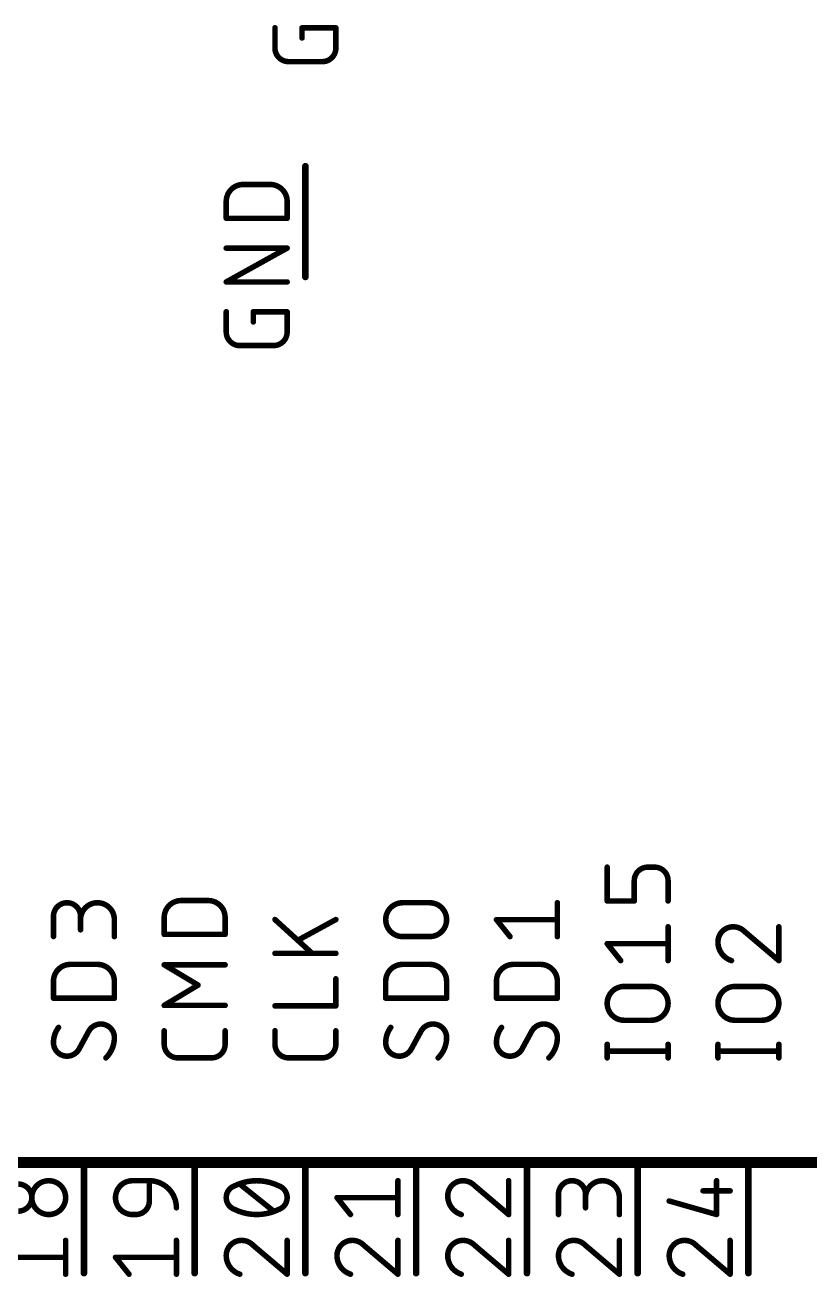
# Model space of a CAD drawing. Extents: x -165 to 95, y -26 to 154.
# Drawn here: x 54.53 to 72.53, y 38.01 to 66.74 of the extents above; entities that cross this region are included whole.
import ezdxf

# ---------------------------------------------------------------- set-up
doc = ezdxf.new("R2010")
doc.units = 0
doc.layers.add('94', color=14, linetype='CONTINUOUS')
doc.layers.add('95', color=250, linetype='CONTINUOUS')

msp = doc.modelspace()

# ---------------------------------------------------------------- linework, layer by layer
at = {"layer": '94'}
for points, const_width in [([(60.96, 60.96), (60.96, 63.5)], 0.1524), ([(81.28, 40.64), (38.1, 40.64)], 0.254), ([(55.88, 38.1), (55.88, 40.64)], 0.1524), ([(58.42, 38.1), (58.42, 40.64)], 0.1524), ([(60.96, 38.1), (60.96, 40.64)], 0.1524), ([(63.5, 38.1), (63.5, 40.64)], 0.1524), ([(66.04, 38.1), (66.04, 40.64)], 0.1524), ([(68.58, 38.1), (68.58, 40.64)], 0.1524), ([(71.12, 38.1), (71.12, 40.64)], 0.1524)]:
    msp.add_lwpolyline(points, dxfattribs=dict(at, const_width=const_width))
at = {"layer": '94', "const_width": 0.0762}
for points in [[(60.9981, 63.5, 1), (60.9219, 63.5)], [(60.9219, 60.96, 1), (60.9981, 60.96)], [(55.9181, 40.64, 1), (55.8419, 40.64)], [(58.4581, 40.64, 1), (58.3819, 40.64)], [(60.9981, 40.64, 1), (60.9219, 40.64)], [(63.5381, 40.64, 1), (63.4619, 40.64)], [(66.0781, 40.64, 1), (66.0019, 40.64)], [(68.6181, 40.64, 1), (68.5419, 40.64)], [(71.1581, 40.64, 1), (71.0819, 40.64)], [(55.8419, 38.1, 1), (55.9181, 38.1)], [(58.3819, 38.1, 1), (58.4581, 38.1)], [(60.9219, 38.1, 1), (60.9981, 38.1)], [(63.4619, 38.1, 1), (63.5381, 38.1)], [(66.0019, 38.1, 1), (66.0781, 38.1)], [(68.5419, 38.1, 1), (68.6181, 38.1)], [(71.0819, 38.1, 1), (71.1581, 38.1)]]:
    msp.add_lwpolyline(points, format="xyb", dxfattribs=at)
at = {"layer": '95', "const_width": 0.127}
for points in [[(60.2615, 66.2107), (60.2615, 66.6764)], [(60.8824, 66.4436), (60.8824, 66.6764)], [(60.8824, 66.6764), (61.6585, 66.6764)], [(61.6585, 66.6764), (61.6585, 66.2107)], [(61.3481, 65.9003), (60.5719, 65.9003)], [(59.532, 63.0809), (60.1528, 63.0809)], [(59.1439, 62.3048), (59.1439, 62.6928)], [(60.5409, 62.6928), (60.5409, 62.3048)], [(60.5409, 62.3048), (59.1439, 62.3048)], [(59.1439, 60.8447), (60.5409, 61.6208)], [(60.5409, 61.6208), (59.1439, 61.6208)], [(60.5409, 60.8447), (59.1439, 60.8447)], [(59.1439, 59.695), (59.1439, 60.1607)], [(59.7648, 59.9278), (59.7648, 60.1607)], [(59.7648, 60.1607), (60.5409, 60.1607)], [(60.5409, 60.1607), (60.5409, 59.695)], [(60.2305, 59.3846), (59.4543, 59.3846)], [(67.8815, 46.6403), (67.8815, 47.4164)], [(68.9681, 47.4164), (68.8128, 47.4164)], [(68.5024, 47.1059), (68.5024, 46.6403)], [(69.2785, 46.6403), (69.2785, 47.1059)], [(58.1096, 46.6494), (58.7304, 46.6494)], [(63.1896, 46.5997), (63.8104, 46.5997)], [(66.7385, 45.8236), (66.7385, 46.5997)], [(68.5024, 46.6403), (67.8815, 46.6403)], [(55.1815, 45.8236), (55.1815, 46.2893)], [(55.8024, 46.2893), (55.8024, 45.9789)], [(56.5785, 45.8236), (56.5785, 46.2117)], [(57.7215, 45.8733), (57.7215, 46.2613)], [(59.1185, 46.2613), (59.1185, 45.8733)], [(60.2615, 46.2136), (61.1152, 45.4375)], [(61.6585, 46.2136), (60.8048, 45.7479)], [(65.6519, 45.8236), (65.3415, 46.2117)], [(65.3415, 46.2117), (66.7385, 46.2117)], [(69.2785, 45.2714), (69.2785, 46.0475)], [(71.0424, 45.9311), (71.8185, 45.2714)], [(71.8185, 45.2714), (71.8185, 46.0475)], [(59.1185, 45.8733), (57.7215, 45.8733)], [(63.8104, 45.8236), (63.1896, 45.8236)], [(68.1919, 45.2714), (67.8815, 45.6595)], [(67.8815, 45.6595), (69.2785, 45.6595)], [(61.6585, 45.4375), (60.2615, 45.4375)], [(55.5696, 45.1853), (56.1904, 45.1853)], [(58.4976, 44.71), (57.7215, 45.1756)], [(57.7215, 45.1756), (59.1185, 45.1756)], [(63.1896, 45.1853), (63.8104, 45.1853)], [(65.7296, 45.1853), (66.3504, 45.1853)], [(55.1815, 44.4092), (55.1815, 44.7972)], [(56.5785, 44.7972), (56.5785, 44.4092)], [(61.6585, 44.2334), (61.6585, 44.8543)], [(62.8015, 44.4092), (62.8015, 44.7972)], [(64.1985, 44.7972), (64.1985, 44.4092)], [(65.3415, 44.4092), (65.3415, 44.7972)], [(66.7385, 44.7972), (66.7385, 44.4092)], [(57.7215, 44.2443), (58.4976, 44.71)], [(68.2696, 44.6787), (68.8904, 44.6787)], [(70.8096, 44.6787), (71.4304, 44.6787)], [(56.5785, 44.4092), (55.1815, 44.4092)], [(59.1185, 44.2443), (57.7215, 44.2443)], [(60.2615, 44.2334), (61.6585, 44.2334)], [(64.1985, 44.4092), (62.8015, 44.4092)], [(66.7385, 44.4092), (65.3415, 44.4092)], [(68.8904, 43.9026), (68.2696, 43.9026)], [(71.4304, 43.9026), (70.8096, 43.9026)], [(55.9964, 43.6612), (55.7636, 43.2343)], [(57.7215, 43.3507), (57.7215, 43.6612)], [(59.1185, 43.6612), (59.1185, 43.3507)], [(60.2615, 43.3507), (60.2615, 43.6612)], [(61.6585, 43.6612), (61.6585, 43.3507)], [(63.6164, 43.6612), (63.3836, 43.2343)], [(66.1564, 43.6612), (65.9236, 43.2343)], [(67.8815, 43.0403), (67.8815, 43.3507)], [(69.2785, 43.0403), (69.2785, 43.3507)], [(70.4215, 43.0403), (70.4215, 43.3507)], [(71.8185, 43.0403), (71.8185, 43.3507)], [(58.8081, 43.0403), (58.0319, 43.0403)], [(61.3481, 43.0403), (60.5719, 43.0403)], [(67.8815, 43.1955), (69.2785, 43.1955)], [(70.4215, 43.1955), (71.8185, 43.1955)], [(56.992, 40.2209), (57.38, 40.2209)], [(57.38, 40.2209), (57.38, 39.7552)], [(63.0809, 39.4448), (63.0809, 40.2209)], [(65.6209, 39.4448), (65.6209, 40.2209)], [(70.3905, 39.4448), (70.3905, 40.2209)], [(60.2305, 39.5224), (59.4543, 40.1433)], [(64.8448, 40.1045), (65.6209, 39.4448)], [(66.7639, 39.4448), (66.7639, 39.9105)], [(67.3848, 39.9105), (67.3848, 39.6)], [(70.08, 39.9881), (70.7009, 39.9881)], [(61.9943, 39.4448), (61.6839, 39.8328)], [(61.6839, 39.8328), (63.0809, 39.8328)], [(68.1609, 39.4448), (68.1609, 39.8328)], [(69.3039, 39.7552), (70.3905, 39.4448)], [(57.0696, 39.4448), (56.992, 39.4448)], [(55.4609, 38.0759), (55.4609, 38.852)], [(58.0009, 38.0759), (58.0009, 38.852)], [(59.7648, 38.7356), (60.5409, 38.0759)], [(60.5409, 38.0759), (60.5409, 38.852)], [(62.3048, 38.7356), (63.0809, 38.0759)], [(63.0809, 38.0759), (63.0809, 38.852)], [(64.8448, 38.7356), (65.6209, 38.0759)], [(65.6209, 38.0759), (65.6209, 38.852)], [(67.3848, 38.7356), (68.1609, 38.0759)], [(68.1609, 38.0759), (68.1609, 38.852)], [(69.9248, 38.7356), (70.7009, 38.0759)], [(70.7009, 38.0759), (70.7009, 38.852)], [(54.0639, 38.464), (55.4609, 38.464)], [(56.9143, 38.0759), (56.6039, 38.464)], [(56.6039, 38.464), (58.0009, 38.464)]]:
    msp.add_lwpolyline(points, dxfattribs=at)
at = {"layer": '95'}
for points, const_width in [([(60.2933, 66.6764, 1), (60.2298, 66.6764)], 0.0635), ([(60.9141, 66.6764, 1), (60.8506, 66.6764)], 0.0635), ([(60.8824, 66.7082, 1), (60.8824, 66.6447)], 0.0635), ([(61.6903, 66.6764, 1), (61.6268, 66.6764)], 0.0635), ([(61.6585, 66.6447, 1), (61.6585, 66.7082)], 0.0635), ([(60.8506, 66.4436, 1), (60.9141, 66.4436)], 0.0635), ([(60.2932, 66.2107, 1), (60.2297, 66.2107)], 0.0635), ([(60.2615, 66.2107, 0.4142), (60.5719, 65.9003)], 0.127), ([(60.2298, 66.2107, 1), (60.2933, 66.2107)], 0.0635), ([(61.3481, 65.9003, 0.4142), (61.6585, 66.2107)], 0.127), ([(61.6903, 66.2107, 1), (61.6268, 66.2107)], 0.0635), ([(61.6268, 66.2107, 1), (61.6903, 66.2107)], 0.0635), ([(60.5719, 65.9321, 1), (60.5719, 65.8685)], 0.0635), ([(60.5719, 65.8685, 1), (60.5719, 65.9321)], 0.0635), ([(61.3481, 65.9321, 1), (61.3481, 65.8685)], 0.0635), ([(61.3481, 65.8685, 1), (61.3481, 65.9321)], 0.0635), ([(59.532, 63.0809, 0.4142), (59.1439, 62.6928)], 0.127), ([(59.532, 63.1127, 1), (59.532, 63.0491)], 0.0635), ([(59.532, 63.0491, 1), (59.532, 63.1127)], 0.0635), ([(60.1528, 63.1127, 1), (60.1528, 63.0491)], 0.0635), ([(60.5409, 62.6928, 0.4142), (60.1528, 63.0809)], 0.127), ([(60.1528, 63.0491, 1), (60.1528, 63.1127)], 0.0635), ([(59.1757, 62.6928, 1), (59.1121, 62.6928)], 0.0635), ([(59.1121, 62.6928, 1), (59.1757, 62.6928)], 0.0635), ([(60.5727, 62.6928, 1), (60.5091, 62.6928)], 0.0635), ([(60.5092, 62.6928, 1), (60.5726, 62.6928)], 0.0635), ([(59.1439, 62.3365, 1), (59.1439, 62.273)], 0.0635), ([(60.5409, 62.273, 1), (60.5409, 62.3365)], 0.0635), ([(59.1121, 62.3048, 1), (59.1757, 62.3048)], 0.0635), ([(60.5091, 62.3048, 1), (60.5727, 62.3048)], 0.0635), ([(59.1439, 61.6525, 1), (59.1439, 61.589)], 0.0635), ([(60.5563, 61.593, 1), (60.5255, 61.6485)], 0.0635), ([(60.5409, 61.589, 1), (60.5409, 61.6525)], 0.0635), ([(59.1439, 60.8764, 1), (59.1439, 60.8129)], 0.0635), ([(59.1285, 60.8724, 1), (59.1593, 60.8169)], 0.0635), ([(60.5409, 60.8129, 1), (60.5409, 60.8764)], 0.0635), ([(59.1757, 60.1607, 1), (59.1121, 60.1607)], 0.0635), ([(59.7965, 60.1607, 1), (59.733, 60.1607)], 0.0635), ([(59.7648, 60.1924, 1), (59.7648, 60.1289)], 0.0635), ([(60.5727, 60.1607, 1), (60.5091, 60.1607)], 0.0635), ([(60.5409, 60.1289, 1), (60.5409, 60.1924)], 0.0635), ([(59.1756, 59.695, 1), (59.1121, 59.695)], 0.0635), ([(59.1439, 59.695, 0.4142), (59.4543, 59.3846)], 0.127), ([(59.733, 59.9278, 1), (59.7965, 59.9278)], 0.0635), ([(60.2305, 59.3846, 0.4142), (60.5409, 59.695)], 0.127), ([(60.5727, 59.695, 1), (60.5091, 59.695)], 0.0635), ([(59.1121, 59.695, 1), (59.1757, 59.695)], 0.0635), ([(60.5091, 59.695, 1), (60.5727, 59.695)], 0.0635), ([(59.4543, 59.4163, 1), (59.4543, 59.3528)], 0.0635), ([(59.4543, 59.3528, 1), (59.4543, 59.4163)], 0.0635), ([(60.2305, 59.4163, 1), (60.2305, 59.3528)], 0.0635), ([(60.2305, 59.3528, 1), (60.2305, 59.4163)], 0.0635), ([(67.9133, 47.4164, 1), (67.8498, 47.4164)], 0.0635), ([(68.8128, 47.4164, 0.4142), (68.5024, 47.1059)], 0.127), ([(68.8128, 47.4481, 1), (68.8128, 47.3846)], 0.0635), ([(68.8128, 47.3846, 1), (68.8128, 47.4481)], 0.0635), ([(69.2785, 47.1059, 0.4142), (68.9681, 47.4164)], 0.127), ([(68.9681, 47.4481, 1), (68.9681, 47.3846)], 0.0635), ([(68.9681, 47.3846, 1), (68.9681, 47.4481)], 0.0635), ([(68.5341, 47.1059, 1), (68.4706, 47.1059)], 0.0635), ([(68.4706, 47.1059, 1), (68.5341, 47.1059)], 0.0635), ([(69.3103, 47.1059, 1), (69.2468, 47.1059)], 0.0635), ([(69.2468, 47.1059, 1), (69.3103, 47.1059)], 0.0635), ([(55.8024, 46.2893, 1), (55.1815, 46.2893)], 0.127), ([(56.5785, 46.2117, 1), (55.8024, 46.2117)], 0.127), ([(58.1096, 46.6494, 0.4142), (57.7215, 46.2613)], 0.127), ([(58.1096, 46.6811, 1), (58.1096, 46.6176)], 0.0635), ([(58.1096, 46.6176, 1), (58.1096, 46.6811)], 0.0635), ([(59.1185, 46.2613, 0.4142), (58.7304, 46.6494)], 0.127), ([(58.7304, 46.6811, 1), (58.7304, 46.6176)], 0.0635), ([(58.7304, 46.6176, 1), (58.7304, 46.6811)], 0.0635), ([(63.1896, 46.5997, 1), (63.1896, 45.8236)], 0.127), ([(63.1896, 46.6315, 1), (63.1896, 46.568)], 0.0635), ([(63.1896, 46.568, 1), (63.1896, 46.6315)], 0.0635), ([(63.8104, 46.6315, 1), (63.8104, 46.568)], 0.0635), ([(63.8104, 45.8236, 1), (63.8104, 46.5997)], 0.127), ([(63.8104, 46.568, 1), (63.8104, 46.6315)], 0.0635), ([(66.7703, 46.5997, 1), (66.7067, 46.5997)], 0.0635), ([(67.8815, 46.672, 1), (67.8815, 46.6085)], 0.0635), ([(67.8498, 46.6403, 1), (67.9133, 46.6403)], 0.0635), ([(68.4706, 46.6403, 1), (68.5341, 46.6403)], 0.0635), ([(68.5024, 46.6085, 1), (68.5024, 46.672)], 0.0635), ([(69.2468, 46.6403, 1), (69.3103, 46.6403)], 0.0635), ([(55.2133, 46.2893, 1), (55.1497, 46.2893)], 0.0635), ([(55.1497, 46.2893, 1), (55.2133, 46.2893)], 0.0635), ([(55.8341, 46.2893, 1), (55.7706, 46.2893)], 0.0635), ([(55.7706, 46.2893, 1), (55.8341, 46.2893)], 0.0635), ([(56.6103, 46.2117, 1), (56.5468, 46.2117)], 0.0635), ([(57.7533, 46.2613, 1), (57.6898, 46.2613)], 0.0635), ([(57.6898, 46.2613, 1), (57.7533, 46.2613)], 0.0635), ([(59.1503, 46.2613, 1), (59.0868, 46.2613)], 0.0635), ([(59.0868, 46.2613, 1), (59.1502, 46.2613)], 0.0635), ([(60.2829, 46.2371, 1), (60.2401, 46.1901)], 0.0635), ([(61.6737, 46.1857, 1), (61.6433, 46.2415)], 0.0635), ([(65.3663, 46.2315, 1), (65.3167, 46.1919)], 0.0635), ([(65.3415, 46.2434, 1), (65.3415, 46.1799)], 0.0635), ([(66.7385, 46.1799, 1), (66.7385, 46.2434)], 0.0635), ([(55.7706, 46.2117, 1), (55.8341, 46.2117)], 0.0635), ([(55.7706, 45.9789, 1), (55.8341, 45.9789)], 0.0635), ([(56.5468, 46.2117, 1), (56.6103, 46.2117)], 0.0635), ([(69.3103, 46.0475, 1), (69.2468, 46.0475)], 0.0635), ([(70.7708, 46.0475, 0.4142), (70.4215, 45.6983)], 0.127), ([(70.7707, 46.0793, 1), (70.7708, 46.0158)], 0.0635), ([(71.0424, 45.9311, 0.2053), (70.7708, 46.0475)], 0.127), ([(70.7708, 46.0158, 1), (70.7708, 46.0793)], 0.0635), ([(71.063, 45.9553, 1), (71.0218, 45.9069)], 0.0635), ([(71.0194, 45.9092, 1), (71.0654, 45.953)], 0.0635), ([(71.8503, 46.0475, 1), (71.7867, 46.0475)], 0.0635), ([(55.1497, 45.8236, 1), (55.2133, 45.8236)], 0.0635), ([(56.5468, 45.8236, 1), (56.6103, 45.8236)], 0.0635), ([(57.7215, 45.905, 1), (57.7215, 45.8415)], 0.0635), ([(57.6898, 45.8733, 1), (57.7533, 45.8733)], 0.0635), ([(59.0868, 45.8733, 1), (59.1503, 45.8733)], 0.0635), ([(59.1185, 45.8415, 1), (59.1185, 45.905)], 0.0635), ([(60.7896, 45.7758, 1), (60.82, 45.72)], 0.0635), ([(63.1896, 45.8554, 1), (63.1896, 45.7919)], 0.0635), ([(63.1896, 45.7919, 1), (63.1896, 45.8554)], 0.0635), ([(63.8104, 45.8554, 1), (63.8104, 45.7919)], 0.0635), ([(63.8104, 45.7919, 1), (63.8104, 45.8554)], 0.0635), ([(65.6272, 45.8038, 1), (65.6767, 45.8435)], 0.0635), ([(66.7067, 45.8236, 1), (66.7703, 45.8236)], 0.0635), ([(67.9063, 45.6793, 1), (67.8567, 45.6396)], 0.0635), ([(67.8815, 45.6912, 1), (67.8815, 45.6277)], 0.0635), ([(69.2785, 45.6277, 1), (69.2785, 45.6912)], 0.0635), ([(70.4215, 45.6983, 0.3252), (70.7319, 45.2714)], 0.127), ([(70.4532, 45.6983, 1), (70.3898, 45.6983)], 0.0635), ([(70.3898, 45.6983, 1), (70.4533, 45.6983)], 0.0635), ([(60.2615, 45.4692, 1), (60.2615, 45.4057)], 0.0635), ([(61.0939, 45.414, 1), (61.1366, 45.461)], 0.0635), ([(61.6585, 45.4057, 1), (61.6585, 45.4692)], 0.0635), ([(55.5696, 45.1853, 0.4142), (55.1815, 44.7972)], 0.127), ([(55.5696, 45.217, 1), (55.5696, 45.1535)], 0.0635), ([(55.5696, 45.1535, 1), (55.5696, 45.217)], 0.0635), ([(56.5785, 44.7972, 0.4142), (56.1904, 45.1853)], 0.127), ([(56.1904, 45.217, 1), (56.1904, 45.1535)], 0.0635), ([(56.1904, 45.1535, 1), (56.1904, 45.217)], 0.0635), ([(57.7215, 45.2074, 1), (57.7215, 45.1439)], 0.0635), ([(57.7378, 45.2028, 1), (57.7052, 45.1484)], 0.0635), ([(59.1185, 45.1439, 1), (59.1185, 45.2074)], 0.0635), ([(63.1896, 45.1853, 0.4142), (62.8015, 44.7972)], 0.127), ([(63.1896, 45.217, 1), (63.1896, 45.1535)], 0.0635), ([(63.1896, 45.1535, 1), (63.1896, 45.217)], 0.0635), ([(64.1985, 44.7972, 0.4142), (63.8104, 45.1853)], 0.127), ([(63.8104, 45.217, 1), (63.8104, 45.1535)], 0.0635), ([(63.8104, 45.1535, 1), (63.8104, 45.217)], 0.0635), ([(65.7296, 45.1853, 0.4142), (65.3415, 44.7972)], 0.127), ([(65.7296, 45.217, 1), (65.7296, 45.1535)], 0.0635), ([(65.7296, 45.1535, 1), (65.7296, 45.217)], 0.0635), ([(66.7385, 44.7972, 0.4142), (66.3504, 45.1853)], 0.127), ([(66.3504, 45.217, 1), (66.3504, 45.1535)], 0.0635), ([(66.3504, 45.1535, 1), (66.3504, 45.217)], 0.0635), ([(68.1672, 45.2516, 1), (68.2167, 45.2912)], 0.0635), ([(69.2468, 45.2714, 1), (69.3103, 45.2714)], 0.0635), ([(70.7222, 45.2412, 1), (70.7417, 45.3016)], 0.0635), ([(71.7867, 45.2714, 1), (71.8503, 45.2714)], 0.0635), ([(71.7979, 45.2472, 1), (71.8391, 45.2956)], 0.0635), ([(55.2133, 44.7972, 1), (55.1497, 44.7972)], 0.0635), ([(55.1497, 44.7972, 1), (55.2133, 44.7972)], 0.0635), ([(56.6103, 44.7972, 1), (56.5468, 44.7972)], 0.0635), ([(56.5468, 44.7972, 1), (56.6102, 44.7972)], 0.0635), ([(61.6903, 44.8543, 1), (61.6268, 44.8543)], 0.0635), ([(62.8333, 44.7972, 1), (62.7698, 44.7972)], 0.0635), ([(62.7698, 44.7972, 1), (62.8333, 44.7972)], 0.0635), ([(64.2303, 44.7972, 1), (64.1668, 44.7972)], 0.0635), ([(64.1668, 44.7972, 1), (64.2302, 44.7972)], 0.0635), ([(65.3732, 44.7972, 1), (65.3097, 44.7972)], 0.0635), ([(65.3097, 44.7972, 1), (65.3732, 44.7972)], 0.0635), ([(66.7703, 44.7972, 1), (66.7067, 44.7972)], 0.0635), ([(66.7068, 44.7972, 1), (66.7702, 44.7972)], 0.0635), ([(58.5139, 44.6827, 1), (58.4813, 44.7372)], 0.0635), ([(58.4813, 44.6827, 1), (58.5139, 44.7372)], 0.0635), ([(68.2696, 44.6787, 1), (68.2696, 43.9026)], 0.127), ([(68.2696, 44.7104, 1), (68.2696, 44.6469)], 0.0635), ([(68.2696, 44.6469, 1), (68.2696, 44.7104)], 0.0635), ([(68.8904, 43.9025, 1), (68.8904, 44.6787)], 0.127), ([(68.8904, 44.7104, 1), (68.8904, 44.6469)], 0.0635), ([(68.8904, 44.6469, 1), (68.8904, 44.7104)], 0.0635), ([(70.8096, 44.6787, 1), (70.8096, 43.9026)], 0.127), ([(70.8096, 44.7104, 1), (70.8096, 44.6469)], 0.0635), ([(70.8096, 44.6469, 1), (70.8096, 44.7104)], 0.0635), ([(71.4304, 43.9025, 1), (71.4304, 44.6787)], 0.127), ([(71.4304, 44.7104, 1), (71.4304, 44.6469)], 0.0635), ([(71.4304, 44.6469, 1), (71.4304, 44.7104)], 0.0635), ([(55.1815, 44.4409, 1), (55.1815, 44.3774)], 0.0635), ([(55.1497, 44.4092, 1), (55.2133, 44.4092)], 0.0635), ([(56.5468, 44.4092, 1), (56.6103, 44.4092)], 0.0635), ([(56.5785, 44.3774, 1), (56.5785, 44.4409)], 0.0635), ([(57.7215, 44.276, 1), (57.7215, 44.2125)], 0.0635), ([(57.7052, 44.2715, 1), (57.7378, 44.2171)], 0.0635), ([(59.1185, 44.2125, 1), (59.1185, 44.276)], 0.0635), ([(60.2615, 44.2651, 1), (60.2615, 44.2016)], 0.0635), ([(61.6268, 44.2334, 1), (61.6903, 44.2334)], 0.0635), ([(61.6585, 44.2016, 1), (61.6585, 44.2651)], 0.0635), ([(62.8015, 44.4409, 1), (62.8015, 44.3774)], 0.0635), ([(62.7698, 44.4092, 1), (62.8333, 44.4092)], 0.0635), ([(64.1668, 44.4092, 1), (64.2303, 44.4092)], 0.0635), ([(64.1985, 44.3774, 1), (64.1985, 44.4409)], 0.0635), ([(65.3415, 44.4409, 1), (65.3415, 44.3774)], 0.0635), ([(65.3097, 44.4092, 1), (65.3732, 44.4092)], 0.0635), ([(66.7067, 44.4092, 1), (66.7703, 44.4092)], 0.0635), ([(66.7385, 44.3774, 1), (66.7385, 44.4409)], 0.0635), ([(68.2696, 43.9343, 1), (68.2696, 43.8708)], 0.0635), ([(68.2696, 43.8708, 1), (68.2696, 43.9343)], 0.0635), ([(68.8904, 43.9343, 1), (68.8904, 43.8708)], 0.0635), ([(68.8904, 43.8708, 1), (68.8904, 43.9343)], 0.0635), ([(70.8096, 43.9343, 1), (70.8096, 43.8708)], 0.0635), ([(70.8096, 43.8708, 1), (70.8096, 43.9343)], 0.0635), ([(71.4304, 43.9343, 1), (71.4304, 43.8708)], 0.0635), ([(71.4304, 43.8708, 1), (71.4304, 43.9343)], 0.0635), ([(55.2979, 43.7388, 0.1623), (55.1815, 43.3895)], 0.127), ([(55.3233, 43.7197, 1), (55.2725, 43.7579)], 0.0635), ([(56.2681, 43.8164, 0.2656), (55.9964, 43.6612)], 0.127), ([(55.9691, 43.6773, 1), (56.0238, 43.6451)], 0.0635), ([(56.0243, 43.646, 1), (55.9685, 43.6764)], 0.0635), ([(56.2681, 43.8482, 1), (56.2681, 43.7847)], 0.0635), ([(56.5785, 43.506, 0.4142), (56.2681, 43.8164)], 0.127), ([(56.2681, 43.7847, 1), (56.2681, 43.8482)], 0.0635), ([(57.7533, 43.6612, 1), (57.6898, 43.6612)], 0.0635), ([(59.1503, 43.6612, 1), (59.0868, 43.6612)], 0.0635), ([(60.2933, 43.6612, 1), (60.2298, 43.6612)], 0.0635), ([(61.6903, 43.6612, 1), (61.6268, 43.6612)], 0.0635), ([(62.9179, 43.7388, 0.1623), (62.8015, 43.3895)], 0.127), ([(62.9433, 43.7197, 1), (62.8925, 43.7579)], 0.0635), ([(63.8881, 43.8164, 0.2656), (63.6164, 43.6612)], 0.127), ([(63.5891, 43.6773, 1), (63.6438, 43.6451)], 0.0635), ([(63.6443, 43.646, 1), (63.5885, 43.6764)], 0.0635), ([(63.8881, 43.8482, 1), (63.8881, 43.7847)], 0.0635), ([(64.1985, 43.506, 0.4142), (63.8881, 43.8164)], 0.127), ([(63.8881, 43.7847, 1), (63.8881, 43.8482)], 0.0635), ([(65.4579, 43.7388, 0.1623), (65.3415, 43.3895)], 0.127), ([(65.4833, 43.7197, 1), (65.4325, 43.7579)], 0.0635), ([(66.4281, 43.8164, 0.2656), (66.1564, 43.6612)], 0.127), ([(66.1291, 43.6773, 1), (66.1838, 43.6451)], 0.0635), ([(66.1843, 43.646, 1), (66.1285, 43.6764)], 0.0635), ([(66.4281, 43.8482, 1), (66.4281, 43.7847)], 0.0635), ([(66.7385, 43.506, 0.4142), (66.4281, 43.8164)], 0.127), ([(66.4281, 43.7847, 1), (66.4281, 43.8482)], 0.0635), ([(55.1815, 43.3895, 0.4142), (55.4919, 43.0791)], 0.127), ([(55.2133, 43.3895, 1), (55.1497, 43.3895)], 0.0635), ([(55.1497, 43.3895, 1), (55.2133, 43.3896)], 0.0635), ([(56.3845, 43.0403, 0.2), (56.5785, 43.506)], 0.127), ([(56.6102, 43.506, 1), (56.5468, 43.506)], 0.0635), ([(56.5468, 43.506, 1), (56.6103, 43.506)], 0.0635), ([(57.7532, 43.3507, 1), (57.6897, 43.3507)], 0.0635), ([(57.7215, 43.3507, 0.4142), (58.0319, 43.0403)], 0.127), ([(57.6898, 43.3507, 1), (57.7533, 43.3507)], 0.0635), ([(58.8081, 43.0403, 0.4142), (59.1185, 43.3507)], 0.127), ([(59.1503, 43.3507, 1), (59.0868, 43.3507)], 0.0635), ([(59.0868, 43.3507, 1), (59.1503, 43.3507)], 0.0635), ([(60.2932, 43.3507, 1), (60.2297, 43.3507)], 0.0635), ([(60.2615, 43.3507, 0.4142), (60.5719, 43.0403)], 0.127), ([(60.2298, 43.3507, 1), (60.2933, 43.3507)], 0.0635), ([(61.3481, 43.0403, 0.4142), (61.6585, 43.3507)], 0.127), ([(61.6903, 43.3507, 1), (61.6268, 43.3507)], 0.0635), ([(61.6268, 43.3507, 1), (61.6903, 43.3507)], 0.0635), ([(62.8015, 43.3895, 0.4142), (63.1119, 43.0791)], 0.127), ([(62.8333, 43.3895, 1), (62.7698, 43.3895)], 0.0635), ([(62.7698, 43.3895, 1), (62.8333, 43.3896)], 0.0635), ([(64.0045, 43.0403, 0.2), (64.1985, 43.506)], 0.127), ([(64.2302, 43.506, 1), (64.1668, 43.506)], 0.0635), ([(64.1668, 43.506, 1), (64.2303, 43.506)], 0.0635), ([(65.3415, 43.3895, 0.4142), (65.6519, 43.0791)], 0.127), ([(65.3732, 43.3895, 1), (65.3097, 43.3895)], 0.0635), ([(65.3097, 43.3895, 1), (65.3732, 43.3896)], 0.0635), ([(66.5445, 43.0403, 0.2), (66.7385, 43.506)], 0.127), ([(66.7067, 43.506, 1), (66.7703, 43.506)], 0.0635), ([(66.7702, 43.506, 1), (66.7068, 43.506)], 0.0635), ([(67.9133, 43.3507, 1), (67.8498, 43.3507)], 0.0635), ([(69.3103, 43.3507, 1), (69.2468, 43.3507)], 0.0635), ([(70.4533, 43.3507, 1), (70.3898, 43.3507)], 0.0635), ([(71.8503, 43.3507, 1), (71.7867, 43.3507)], 0.0635), ([(55.4919, 43.0791, 0.2656), (55.7636, 43.2343)], 0.127), ([(55.4919, 43.1109, 1), (55.4919, 43.0474)], 0.0635), ([(55.4919, 43.0474, 1), (55.4919, 43.1109)], 0.0635), ([(55.7357, 43.2495, 1), (55.7915, 43.2191)], 0.0635), ([(55.7909, 43.2182, 1), (55.7362, 43.2504)], 0.0635), ([(56.3621, 43.0628, 1), (56.4068, 43.0178)], 0.0635), ([(58.0319, 43.0721, 1), (58.0319, 43.0085)], 0.0635), ([(58.0319, 43.0085, 1), (58.0319, 43.0721)], 0.0635), ([(58.8081, 43.0721, 1), (58.8081, 43.0085)], 0.0635), ([(58.8081, 43.0085, 1), (58.8081, 43.0721)], 0.0635), ([(60.5719, 43.0721, 1), (60.5719, 43.0085)], 0.0635), ([(60.5719, 43.0085, 1), (60.5719, 43.0721)], 0.0635), ([(61.3481, 43.0721, 1), (61.3481, 43.0085)], 0.0635), ([(61.3481, 43.0085, 1), (61.3481, 43.0721)], 0.0635), ([(63.1119, 43.0791, 0.2656), (63.3836, 43.2343)], 0.127), ([(63.1119, 43.1109, 1), (63.1119, 43.0474)], 0.0635), ([(63.1119, 43.0474, 1), (63.1119, 43.1109)], 0.0635), ([(63.3557, 43.2495, 1), (63.4115, 43.2191)], 0.0635), ([(63.4109, 43.2182, 1), (63.3562, 43.2504)], 0.0635), ([(63.9821, 43.0628, 1), (64.0268, 43.0178)], 0.0635), ([(65.6519, 43.0791, 0.2656), (65.9236, 43.2343)], 0.127), ([(65.6519, 43.1109, 1), (65.6519, 43.0474)], 0.0635), ([(65.6519, 43.0474, 1), (65.6519, 43.1109)], 0.0635), ([(65.8957, 43.2495, 1), (65.9515, 43.2191)], 0.0635), ([(65.9509, 43.2182, 1), (65.8962, 43.2504)], 0.0635), ([(66.5221, 43.0628, 1), (66.5668, 43.0178)], 0.0635), ([(67.8815, 43.2273, 1), (67.8815, 43.1638)], 0.0635), ([(69.2785, 43.1638, 1), (69.2785, 43.2273)], 0.0635), ([(70.4215, 43.2273, 1), (70.4215, 43.1638)], 0.0635), ([(71.8185, 43.1638, 1), (71.8185, 43.2273)], 0.0635), ([(67.8498, 43.0403, 1), (67.9133, 43.0403)], 0.0635), ([(69.2468, 43.0403, 1), (69.3103, 43.0403)], 0.0635), ([(70.3898, 43.0403, 1), (70.4533, 43.0403)], 0.0635), ([(71.7867, 43.0403, 1), (71.8503, 43.0403)], 0.0635), ([(55.0728, 40.2209, 1), (55.0728, 39.4448)], 0.127), ([(55.0728, 39.4448, 1), (55.0728, 40.2209)], 0.127), ([(55.0728, 40.2527, 1), (55.0728, 40.1891)], 0.0635), ([(55.0728, 40.1891, 1), (55.0728, 40.2526)], 0.0635), ([(56.992, 40.2209, 1), (56.992, 39.4448)], 0.127), ([(56.992, 40.2527, 1), (56.992, 40.1891)], 0.0635), ([(56.992, 40.1891, 1), (56.992, 40.2526)], 0.0635), ([(57.4118, 40.2209, 1), (57.3483, 40.2209)], 0.0635), ([(58.0009, 39.6, 0.4142), (57.38, 40.2209)], 0.127), ([(57.38, 40.2527, 1), (57.38, 40.1891)], 0.0635), ([(57.38, 40.1891, 1), (57.38, 40.2527)], 0.0635), ([(59.8424, 40.2209, 0.1139), (59.3379, 40.1045)], 0.127), ([(59.8424, 40.2527, 1), (59.8424, 40.1891)], 0.0635), ([(60.3469, 40.1045, 0.1139), (59.8424, 40.2209)], 0.127), ([(59.8424, 40.1892, 1), (59.8424, 40.2526)], 0.0635), ([(63.1127, 40.2209, 1), (63.0491, 40.2209)], 0.0635), ([(64.5731, 40.2209, 0.4142), (64.2239, 39.8717)], 0.127), ([(64.8448, 40.1045, 0.2053), (64.5731, 40.2209)], 0.127), ([(64.5731, 40.2526, 1), (64.5732, 40.1892)], 0.0635), ([(64.5731, 40.1891, 1), (64.5731, 40.2527)], 0.0635), ([(65.6527, 40.2209, 1), (65.5892, 40.2209)], 0.0635), ([(67.3848, 39.9105, 1), (66.7639, 39.9105)], 0.127), ([(68.1609, 39.8328, 1), (67.3848, 39.8328)], 0.127), ([(70.4222, 40.2209, 1), (70.3587, 40.2209)], 0.0635), ([(54.3743, 39.5224, 1), (54.3743, 40.1433)], 0.127), ([(59.3379, 40.1045, 0.3205), (59.1439, 39.8328)], 0.127), ([(59.324, 40.133, 1), (59.3518, 40.0759)], 0.0635), ([(59.3482, 40.0744, 1), (59.3276, 40.1345)], 0.0635), ([(59.4742, 40.1681, 1), (59.4345, 40.1185)], 0.0635), ([(60.5409, 39.8328, 0.3205), (60.3469, 40.1045)], 0.127), ([(60.3572, 40.1345, 1), (60.3366, 40.0745)], 0.0635), ([(60.333, 40.0759, 1), (60.3608, 40.133)], 0.0635), ([(64.2239, 39.8717, 0.3252), (64.5343, 39.4448)], 0.127), ([(64.2556, 39.8717, 1), (64.1922, 39.8716)], 0.0635), ([(64.8654, 40.1287, 1), (64.8242, 40.0803)], 0.0635), ([(64.8218, 40.0826, 1), (64.8678, 40.1264)], 0.0635), ([(66.7957, 39.9105, 1), (66.7322, 39.9105)], 0.0635), ([(66.7322, 39.9105, 1), (66.7957, 39.9105)], 0.0635), ([(67.4165, 39.9105, 1), (67.353, 39.9105)], 0.0635), ([(67.353, 39.9105, 1), (67.4165, 39.9105)], 0.0635), ([(70.08, 40.0198, 1), (70.08, 39.9563)], 0.0635), ([(70.7009, 39.9563, 1), (70.7009, 40.0198)], 0.0635), ([(57.0696, 39.4448, 0.4142), (57.38, 39.7552)], 0.127), ([(57.4118, 39.7552, 1), (57.3483, 39.7552)], 0.0635), ([(57.3483, 39.7552, 1), (57.4118, 39.7552)], 0.0635), ([(59.1439, 39.8328, 0.3205), (59.3379, 39.5612)], 0.127), ([(59.1756, 39.8328, 1), (59.1122, 39.8328)], 0.0635), ([(59.1122, 39.8328, 1), (59.1756, 39.8328)], 0.0635), ([(60.3469, 39.5612, 0.3205), (60.5409, 39.8328)], 0.127), ([(60.5726, 39.8328, 1), (60.5092, 39.8328)], 0.0635), ([(60.5092, 39.8328, 1), (60.5726, 39.8328)], 0.0635), ([(61.7087, 39.8527, 1), (61.6591, 39.813)], 0.0635), ([(61.6839, 39.8646, 1), (61.6839, 39.8011)], 0.0635), ([(63.0809, 39.8011, 1), (63.0809, 39.8646)], 0.0635), ([(64.1921, 39.8717, 1), (64.2557, 39.8717)], 0.0635), ([(67.353, 39.8328, 1), (67.4165, 39.8328)], 0.0635), ([(68.1927, 39.8328, 1), (68.1291, 39.8328)], 0.0635), ([(68.1291, 39.8328, 1), (68.1927, 39.8328)], 0.0635), ([(69.3126, 39.7858, 1), (69.2952, 39.7247)], 0.0635), ([(55.0728, 39.4765, 1), (55.0728, 39.413)], 0.0635), ([(55.0728, 39.413, 1), (55.0728, 39.4765)], 0.0635), ([(56.992, 39.4765, 1), (56.992, 39.413)], 0.0635), ([(56.992, 39.413, 1), (56.992, 39.4765)], 0.0635), ([(57.0696, 39.4765, 1), (57.0696, 39.413)], 0.0635), ([(57.0696, 39.413, 1), (57.0696, 39.4765)], 0.0635), ([(57.9691, 39.6, 1), (58.0327, 39.6)], 0.0635), ([(59.3379, 39.5612, 0.1139), (59.8424, 39.4448)], 0.127), ([(59.3518, 39.5897, 1), (59.324, 39.5327)], 0.0635), ([(59.3276, 39.5312, 1), (59.3482, 39.5912)], 0.0635), ([(59.8424, 39.4448, 0.1139), (60.3469, 39.5612)], 0.127), ([(59.8424, 39.4765, 1), (59.8424, 39.413)], 0.0635), ([(59.8424, 39.413, 1), (59.8424, 39.4765)], 0.0635), ([(60.2106, 39.4976, 1), (60.2503, 39.5472)], 0.0635), ([(60.3366, 39.5912, 1), (60.3572, 39.5312)], 0.0635), ([(60.3608, 39.5327, 1), (60.333, 39.5897)], 0.0635), ([(61.9696, 39.425, 1), (62.0191, 39.4646)], 0.0635), ([(63.0491, 39.4448, 1), (63.1127, 39.4448)], 0.0635), ([(64.5246, 39.4146, 1), (64.5441, 39.475)], 0.0635), ([(65.5892, 39.4448, 1), (65.6527, 39.4448)], 0.0635), ([(65.6003, 39.4206, 1), (65.6415, 39.469)], 0.0635), ([(66.7322, 39.4448, 1), (66.7957, 39.4448)], 0.0635), ([(67.353, 39.6, 1), (67.4165, 39.6)], 0.0635), ([(68.1291, 39.4448, 1), (68.1927, 39.4448)], 0.0635), ([(70.3587, 39.4448, 1), (70.4222, 39.4448)], 0.0635), ([(70.3817, 39.4143, 1), (70.3992, 39.4753)], 0.0635), ([(55.4927, 38.852, 1), (55.4291, 38.852)], 0.0635), ([(58.0327, 38.852, 1), (57.9691, 38.852)], 0.0635), ([(59.4931, 38.852, 0.4142), (59.1439, 38.5028)], 0.127), ([(59.4931, 38.8838, 1), (59.4932, 38.8203)], 0.0635), ([(59.7648, 38.7356, 0.2053), (59.4931, 38.852)], 0.127), ([(59.4931, 38.8203, 1), (59.4931, 38.8838)], 0.0635), ([(59.7854, 38.7598, 1), (59.7442, 38.7114)], 0.0635), ([(59.7418, 38.7137, 1), (59.7878, 38.7575)], 0.0635), ([(60.5727, 38.852, 1), (60.5091, 38.852)], 0.0635), ([(62.0332, 38.852, 0.4142), (61.6839, 38.5028)], 0.127), ([(62.0331, 38.8838, 1), (62.0332, 38.8203)], 0.0635), ([(62.3048, 38.7356, 0.2053), (62.0332, 38.852)], 0.127), ([(62.0332, 38.8203, 1), (62.0332, 38.8838)], 0.0635), ([(62.3254, 38.7598, 1), (62.2842, 38.7114)], 0.0635), ([(62.2818, 38.7137, 1), (62.3278, 38.7575)], 0.0635), ([(63.1127, 38.852, 1), (63.0491, 38.852)], 0.0635), ([(64.5731, 38.852, 0.4142), (64.2239, 38.5028)], 0.127), ([(64.5731, 38.8838, 1), (64.5732, 38.8203)], 0.0635), ([(64.8448, 38.7356, 0.2053), (64.5731, 38.852)], 0.127), ([(64.5731, 38.8203, 1), (64.5731, 38.8838)], 0.0635), ([(64.8654, 38.7598, 1), (64.8242, 38.7114)], 0.0635), ([(64.8218, 38.7137, 1), (64.8678, 38.7575)], 0.0635), ([(65.6527, 38.852, 1), (65.5892, 38.852)], 0.0635), ([(67.1132, 38.852, 0.4142), (66.7639, 38.5028)], 0.127), ([(67.1131, 38.8838, 1), (67.1132, 38.8203)], 0.0635), ([(67.3848, 38.7356, 0.2053), (67.1132, 38.852)], 0.127), ([(67.1132, 38.8203, 1), (67.1132, 38.8838)], 0.0635), ([(67.4054, 38.7598, 1), (67.3642, 38.7114)], 0.0635), ([(67.3618, 38.7137, 1), (67.4078, 38.7575)], 0.0635), ([(68.1927, 38.852, 1), (68.1291, 38.852)], 0.0635), ([(69.6531, 38.852, 0.4142), (69.3039, 38.5028)], 0.127), ([(69.6531, 38.8838, 1), (69.6532, 38.8203)], 0.0635), ([(69.9248, 38.7356, 0.2053), (69.6531, 38.852)], 0.127), ([(69.6531, 38.8203, 1), (69.6531, 38.8838)], 0.0635), ([(69.9454, 38.7598, 1), (69.9042, 38.7114)], 0.0635), ([(69.9018, 38.7137, 1), (69.9478, 38.7575)], 0.0635), ([(70.7327, 38.852, 1), (70.6692, 38.852)], 0.0635), ([(55.4609, 38.4322, 1), (55.4609, 38.4957)], 0.0635), ([(56.6287, 38.4838, 1), (56.5791, 38.4442)], 0.0635), ([(56.6039, 38.4957, 1), (56.6039, 38.4322)], 0.0635), ([(58.0009, 38.4322, 1), (58.0009, 38.4957)], 0.0635), ([(59.1121, 38.5028, 1), (59.1757, 38.5028)], 0.0635), ([(59.1439, 38.5028, 0.3252), (59.4543, 38.0759)], 0.127), ([(59.1756, 38.5028, 1), (59.1122, 38.5028)], 0.0635), ([(61.6521, 38.5028, 1), (61.7157, 38.5028)], 0.0635), ([(61.6839, 38.5028, 0.3252), (61.9943, 38.0759)], 0.127), ([(61.7156, 38.5028, 1), (61.6522, 38.5028)], 0.0635), ([(64.1921, 38.5028, 1), (64.2557, 38.5028)], 0.0635), ([(64.2239, 38.5028, 0.3252), (64.5343, 38.0759)], 0.127), ([(64.2556, 38.5028, 1), (64.1922, 38.5028)], 0.0635), ([(66.7639, 38.5028, 0.3252), (67.0743, 38.0759)], 0.127), ([(66.7956, 38.5028, 1), (66.7322, 38.5028)], 0.0635), ([(66.7322, 38.5028, 1), (66.7957, 38.5028)], 0.0635), ([(69.2721, 38.5028, 1), (69.3357, 38.5028)], 0.0635), ([(69.3039, 38.5028, 0.3252), (69.6143, 38.0759)], 0.127), ([(69.3356, 38.5028, 1), (69.2722, 38.5028)], 0.0635), ([(55.4291, 38.0759, 1), (55.4927, 38.0759)], 0.0635), ([(56.8896, 38.0561, 1), (56.9391, 38.0958)], 0.0635), ([(57.9691, 38.0759, 1), (58.0327, 38.0759)], 0.0635), ([(59.4446, 38.0457, 1), (59.4641, 38.1061)], 0.0635), ([(60.5091, 38.0759, 1), (60.5727, 38.0759)], 0.0635), ([(60.5203, 38.0517, 1), (60.5615, 38.1001)], 0.0635), ([(61.9846, 38.0457, 1), (62.0041, 38.1061)], 0.0635), ([(63.0491, 38.0759, 1), (63.1127, 38.0759)], 0.0635), ([(63.0603, 38.0517, 1), (63.1015, 38.1001)], 0.0635), ([(64.5246, 38.0457, 1), (64.5441, 38.1061)], 0.0635), ([(65.5892, 38.0759, 1), (65.6527, 38.0759)], 0.0635), ([(65.6003, 38.0517, 1), (65.6415, 38.1001)], 0.0635), ([(67.0646, 38.0457, 1), (67.0841, 38.1061)], 0.0635), ([(68.1291, 38.0759, 1), (68.1927, 38.0759)], 0.0635), ([(68.1403, 38.0517, 1), (68.1815, 38.1001)], 0.0635), ([(69.6046, 38.0457, 1), (69.6241, 38.1061)], 0.0635), ([(70.6692, 38.0759, 1), (70.7327, 38.0759)], 0.0635), ([(70.6803, 38.0517, 1), (70.7215, 38.1001)], 0.0635)]:
    msp.add_lwpolyline(points, format="xyb", dxfattribs=dict(at, const_width=const_width))

doc.saveas('drawing.dxf')
